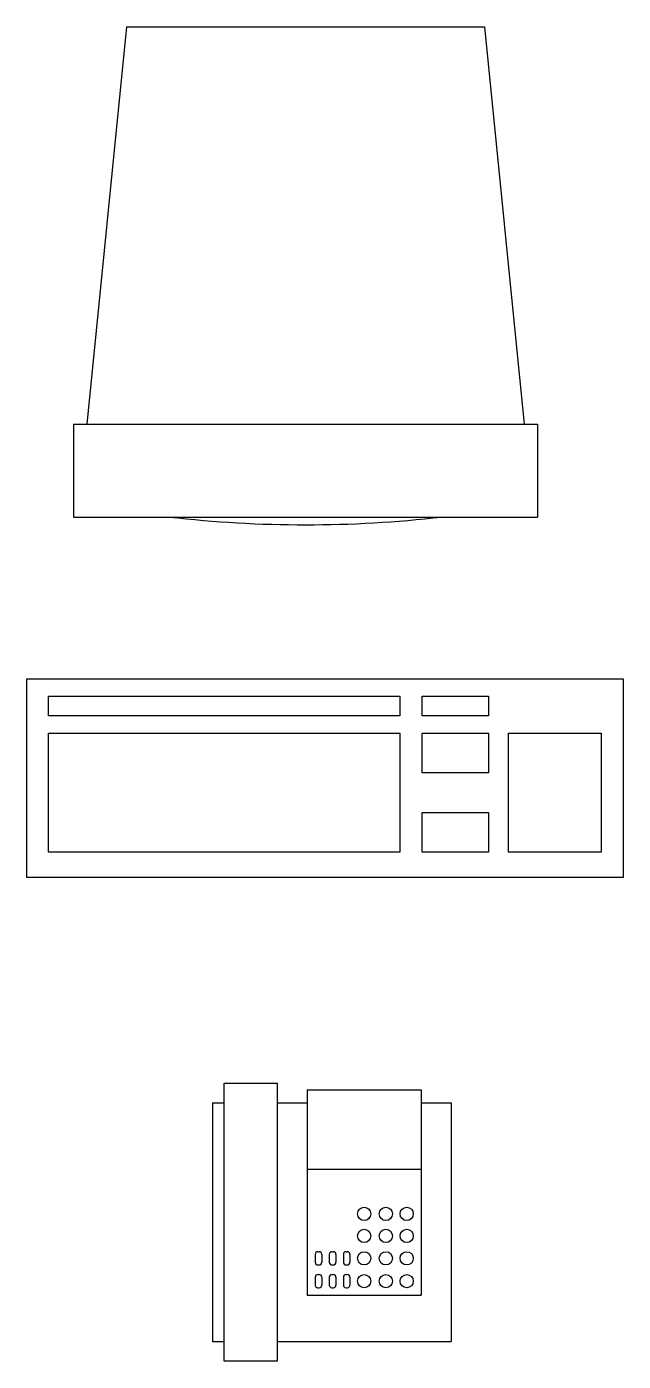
# Model space of a CAD drawing. Extents: x 3960 to 4410, y 355 to 1362.
import ezdxf

# ---------------------------------------------------------------- set-up
doc = ezdxf.new("R2010")
doc.units = 0
doc.layers.get('0').update_dxf_attribs({"linetype": 'CONTINUOUS'})

# ---------------------------------------------------------------- blocks, each defined once
blk = doc.blocks.new('PHONE')
for p, q in [((71.334901, 190), (71.334901, 35)), ((71.334901, 190), (157.334901, 190)), ((157.334901, 190), (157.334901, 35)), ((0, 180), (0, 0)), ((0, 180), (8.669803, 180)), ((48.669803, 180), (71.334901, 180)), ((157.334901, 180), (180, 180)), ((180, 180), (180, 0)), ((71.334901, 130), (157.334901, 130)), ((77.39448, 65.784588), (77.39448, 59.784588)), ((79.39448, 67.784588), (80.39448, 67.784588)), ((82.39448, 65.784588), (82.39448, 59.784588)), ((88.007306, 65.784588), (88.007306, 59.784588)), ((90.007306, 67.784588), (91.007306, 67.784588)), ((93.007306, 65.784588), (93.007306, 59.784588)), ((98.620133, 65.784588), (98.620133, 59.784588)), ((100.620133, 67.784588), (101.620133, 67.784588)), ((103.620133, 65.784588), (103.620133, 59.784588)), ((79.39448, 57.784588), (80.39448, 57.784588)), ((79.39448, 50.592362), (80.39448, 50.592362)), ((90.007306, 57.784588), (91.007306, 57.784588)), ((90.007306, 50.592362), (91.007306, 50.592362)), ((100.620133, 57.784588), (101.620133, 57.784588)), ((100.620133, 50.592362), (101.620133, 50.592362)), ((77.39448, 48.592362), (77.39448, 42.592362)), ((79.39448, 40.592362), (80.39448, 40.592362)), ((82.39448, 48.592362), (82.39448, 42.592362)), ((88.007306, 48.592362), (88.007306, 42.592362)), ((90.007306, 40.592362), (91.007306, 40.592362)), ((93.007306, 48.592362), (93.007306, 42.592362)), ((98.620133, 48.592362), (98.620133, 42.592362)), ((100.620133, 40.592362), (101.620133, 40.592362)), ((103.620133, 48.592362), (103.620133, 42.592362)), ((71.334901, 35), (157.334901, 35)), ((0, 0), (8.669803, 0)), ((48.669803, 0), (180, 0))]:
    blk.add_line(p, q)
blk.add_lwpolyline([(8.669803, 194.930293), (48.669803, 194.930293), (48.669803, -14.930293), (8.669803, -14.930293)], close=True)
for centre in [(114.280601, 96.309431), (130.630086, 96.309431), (146.40591, 96.309431), (114.280601, 79.690277), (130.630086, 79.690277), (146.40591, 79.690277), (114.280601, 62.784588), (130.630086, 62.784588), (146.40591, 62.784588), (114.280601, 45.592362), (130.630086, 45.592362), (146.40591, 45.592362)]:
    blk.add_circle(centre, 5)
for centre, start, end in [((79.39448, 65.784588), 90, 180), ((80.39448, 65.784588), 0, 90), ((90.007306, 65.784588), 90, 180), ((91.007306, 65.784588), 0, 90), ((100.620133, 65.784588), 90, 180), ((101.620133, 65.784588), 0, 90), ((79.39448, 59.784588), 180, 270), ((79.39448, 48.592362), 90, 180), ((80.39448, 59.784588), 270, 0), ((80.39448, 48.592362), 0, 90), ((90.007306, 59.784588), 180, 270), ((90.007306, 48.592362), 90, 180), ((91.007306, 59.784588), 270, 0), ((91.007306, 48.592362), 0, 90), ((100.620133, 59.784588), 180, 270), ((100.620133, 48.592362), 90, 180), ((101.620133, 59.784588), 270, 0), ((101.620133, 48.592362), 0, 90), ((79.39448, 42.592362), 180, 270), ((80.39448, 42.592362), 270, 0), ((90.007306, 42.592362), 180, 270), ((91.007306, 42.592362), 270, 0), ((100.620133, 42.592362), 180, 270), ((101.620133, 42.592362), 270, 0)]:
    blk.add_arc(centre, 2, start, end)
blk = doc.blocks.new('KEYBOARD')
for points in [[(0, 150), (450, 150), (450, 0), (0, 0)], [(16.488865, 136.858131), (281.563213, 136.858131), (281.563213, 121.858131), (16.488865, 121.858131)], [(298.373545, 136.858131), (348.373545, 136.858131), (348.373545, 121.858131), (298.373545, 121.858131)], [(16.488865, 108.997808), (281.563213, 108.997808), (281.563213, 18.997808), (16.488865, 18.997808)], [(298.373545, 108.997808), (348.373545, 108.997808), (348.373545, 78.997808), (298.373545, 78.997808)], [(433.385009, 18.997808), (363.385009, 18.997808), (363.385009, 108.997808), (433.385009, 108.997808)], [(298.373545, 48.997808), (348.373545, 48.997808), (348.373545, 18.997808), (298.373545, 18.997808)]]:
    blk.add_lwpolyline(points, close=True)
blk = doc.blocks.new('MONITOR')
for p, q in [((-135, 0), (-165, -300)), ((-135, 0), (135, 0)), ((135, 0), (165, -300)), ((-175, -300), (175, -300)), ((-175, -300), (-175, -370)), ((175, -300), (175, -370)), ((-175, -370), (175, -370))]:
    blk.add_line(p, q)
blk.add_arc((0, 524.198688), 900.071418, 263.451293, 276.548707)

msp = doc.modelspace()

# ---------------------------------------------------------------- block references
for name, p in [('MONITOR', (4170.775817, 1362.449697)), ('KEYBOARD', (3960.445641, 720.43739)), ('PHONE', (4100.665752, 370.248859))]:
    msp.add_blockref(name, p)

doc.saveas('drawing.dxf')
